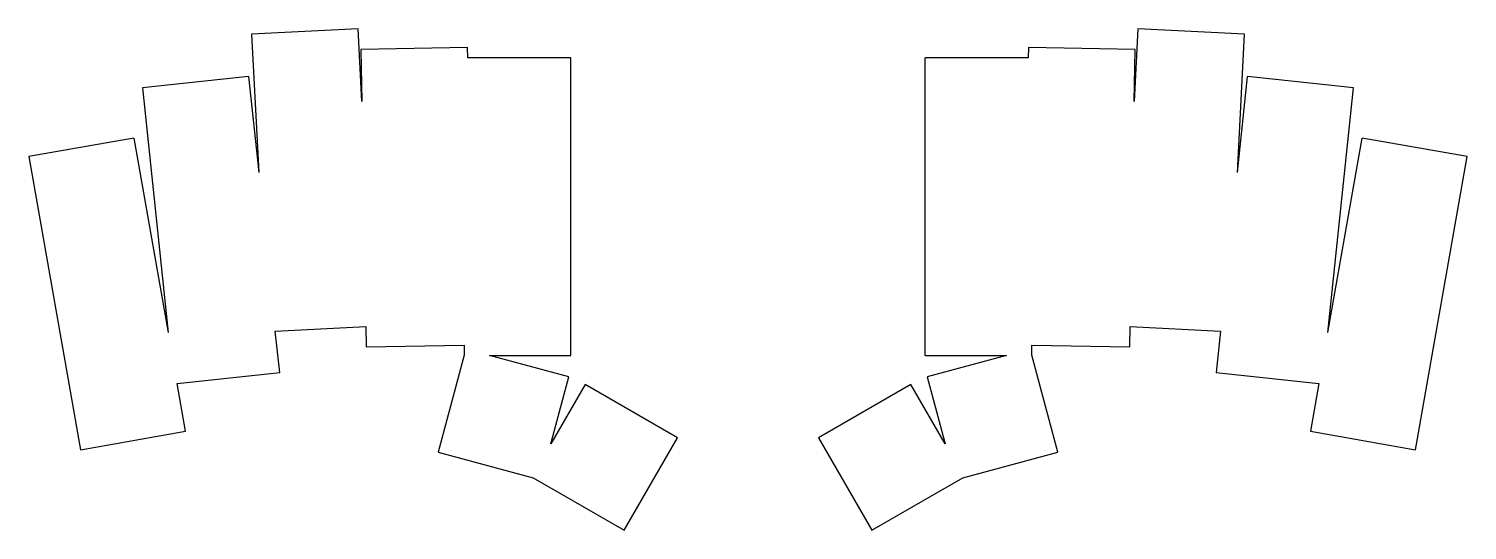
# Model space of a CAD drawing. Header units: millimetres. Extents: x 90 to 346, y -169 to -80.
import ezdxf

# ---------------------------------------------------------------- set-up
doc = ezdxf.new("R2010")
doc.units = ezdxf.units.MM

msp = doc.modelspace()

# ---------------------------------------------------------------- linework, layer by layer
for p, q in [((148.27, -79.72), (129.3, -80.71)), ((129.3, -80.71), (130.59, -105.32)), ((148.95, -92.67), (148.27, -79.72)), ((287.12, -79.72), (286.44, -92.67)), ((306.1, -80.71), (287.12, -79.72)), ((304.81, -105.32), (306.1, -80.71)), ((167.78, -83.06), (148.79, -83.39)), ((148.79, -83.39), (148.95, -92.67)), ((167.82, -84.91), (167.78, -83.06)), ((267.61, -83.06), (267.58, -84.91)), ((286.6, -83.39), (267.61, -83.06)), ((286.44, -92.67), (286.6, -83.39)), ((186.18, -84.91), (167.82, -84.91)), ((186.18, -137.91), (186.18, -84.91)), ((249.21, -137.91), (249.21, -84.91)), ((267.58, -84.91), (249.21, -84.91)), ((128.79, -88.24), (109.9, -90.23)), ((128.79, -88.24), (130.59, -105.32)), ((304.81, -105.32), (306.6, -88.24)), ((325.5, -90.23), (306.6, -88.24)), ((109.9, -90.23), (114.48, -133.82)), ((320.92, -133.82), (325.5, -90.23)), ((108.37, -99.19), (89.66, -102.49)), ((108.37, -99.19), (114.48, -133.82)), ((320.92, -133.82), (327.02, -99.19)), ((345.73, -102.49), (327.02, -99.19)), ((89.66, -102.49), (98.86, -154.68)), ((336.53, -154.68), (345.73, -102.49)), ((133.55, -133.56), (149.65, -132.72)), ((149.65, -132.72), (149.71, -136.38)), ((285.68, -136.38), (285.74, -132.72)), ((285.74, -132.72), (301.84, -133.56)), ((134.33, -140.95), (133.55, -133.56)), ((301.84, -133.56), (301.06, -140.95)), ((149.71, -136.38), (167.18, -136.08)), ((167.18, -137.83), (162.54, -155.13)), ((167.18, -136.08), (167.18, -137.83)), ((171.7, -137.91), (186.18, -137.91)), ((185.81, -141.69), (171.7, -137.91)), ((249.21, -137.91), (263.7, -137.91)), ((263.7, -137.91), (249.58, -141.69)), ((268.21, -136.08), (285.68, -136.38)), ((268.21, -137.83), (268.21, -136.08)), ((272.85, -155.13), (268.21, -137.83)), ((116.07, -142.87), (134.33, -140.95)), ((117.57, -151.38), (116.07, -142.87)), ((182.61, -153.65), (185.81, -141.69)), ((188.72, -143.07), (182.61, -153.65)), ((205.17, -152.57), (188.72, -143.07)), ((246.67, -143.07), (230.22, -152.57)), ((252.78, -153.65), (246.67, -143.07)), ((249.58, -141.69), (252.78, -153.65)), ((301.06, -140.95), (319.32, -142.87)), ((319.32, -142.87), (317.82, -151.38)), ((98.86, -154.68), (117.57, -151.38)), ((195.67, -169.02), (205.17, -152.57)), ((230.22, -152.57), (239.72, -169.02)), ((317.82, -151.38), (336.53, -154.68)), ((162.54, -155.13), (179.47, -159.66)), ((255.93, -159.66), (272.85, -155.13)), ((179.47, -159.66), (195.67, -169.02)), ((239.72, -169.02), (255.93, -159.66))]:
    msp.add_line(p, q)

doc.saveas('drawing.dxf')
